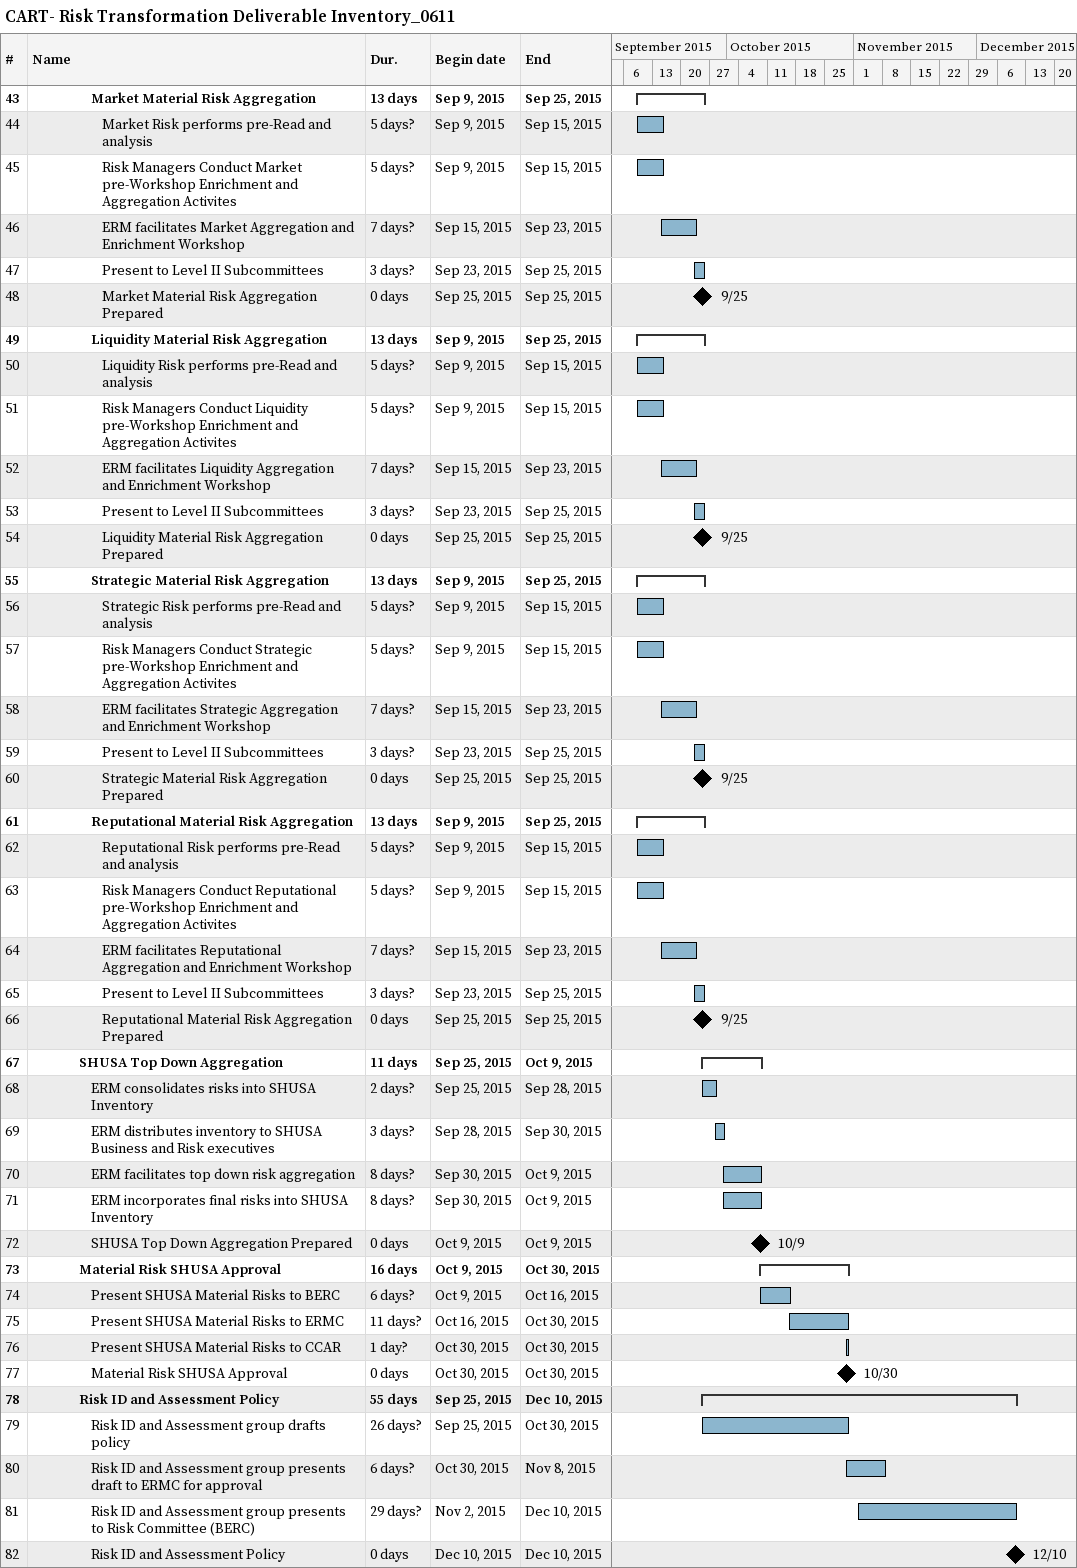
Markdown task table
CART- Risk Transformation Deliverable Inventory_0611

| ID | Level | Task | Duration | Start | Finish |
|---|---|---|---|---|---|
| 43 | 6 | **Market Material Risk Aggregation** | 13d | 2015-09-09 | 2015-09-25 |
| 44 | 7 | Market Risk performs pre-Read and analysis | 5d? | 2015-09-09 | 2015-09-15 |
| 45 | 7 | Risk Managers Conduct Market pre-Workshop Enrichment and Aggregation Activites | 5d? | 2015-09-09 | 2015-09-15 |
| 46 | 7 | ERM facilitates Market Aggregation and Enrichment Workshop | 7d? | 2015-09-15 | 2015-09-23 |
| 47 | 7 | Present to Level II Subcommittees | 3d? | 2015-09-23 | 2015-09-25 |
| 48 | 7 | Market Material Risk Aggregation Prepared | 0d | 2015-09-25 | 2015-09-25 |
| 49 | 6 | **Liquidity Material Risk Aggregation** | 13d | 2015-09-09 | 2015-09-25 |
| 50 | 7 | Liquidity Risk performs pre-Read and analysis | 5d? | 2015-09-09 | 2015-09-15 |
| 51 | 7 | Risk Managers Conduct Liquidity pre-Workshop Enrichment and Aggregation Activites | 5d? | 2015-09-09 | 2015-09-15 |
| 52 | 7 | ERM facilitates Liquidity Aggregation and Enrichment Workshop | 7d? | 2015-09-15 | 2015-09-23 |
| 53 | 7 | Present to Level II Subcommittees | 3d? | 2015-09-23 | 2015-09-25 |
| 54 | 7 | Liquidity Material Risk Aggregation Prepared | 0d | 2015-09-25 | 2015-09-25 |
| 55 | 6 | **Strategic Material Risk Aggregation** | 13d | 2015-09-09 | 2015-09-25 |
| 56 | 7 | Strategic Risk performs pre-Read and analysis | 5d? | 2015-09-09 | 2015-09-15 |
| 57 | 7 | Risk Managers Conduct Strategic pre-Workshop Enrichment and Aggregation Activites | 5d? | 2015-09-09 | 2015-09-15 |
| 58 | 7 | ERM facilitates Strategic Aggregation and Enrichment Workshop | 7d? | 2015-09-15 | 2015-09-23 |
| 59 | 7 | Present to Level II Subcommittees | 3d? | 2015-09-23 | 2015-09-25 |
| 60 | 7 | Strategic Material Risk Aggregation Prepared | 0d | 2015-09-25 | 2015-09-25 |
| 61 | 6 | **Reputational Material Risk Aggregation** | 13d | 2015-09-09 | 2015-09-25 |
| 62 | 7 | Reputational Risk performs pre-Read and analysis | 5d? | 2015-09-09 | 2015-09-15 |
| 63 | 7 | Risk Managers Conduct Reputational pre-Workshop Enrichment and Aggregation Activites | 5d? | 2015-09-09 | 2015-09-15 |
| 64 | 7 | ERM facilitates Reputational Aggregation and Enrichment Workshop | 7d? | 2015-09-15 | 2015-09-23 |
| 65 | 7 | Present to Level II Subcommittees | 3d? | 2015-09-23 | 2015-09-25 |
| 66 | 7 | Reputational Material Risk Aggregation Prepared | 0d | 2015-09-25 | 2015-09-25 |
| 67 | 5 | **SHUSA Top Down Aggregation** | 11d | 2015-09-25 | 2015-10-09 |
| 68 | 6 | ERM consolidates risks into SHUSA Inventory | 2d? | 2015-09-25 | 2015-09-28 |
| 69 | 6 | ERM distributes inventory to SHUSA Business and Risk executives | 3d? | 2015-09-28 | 2015-09-30 |
| 70 | 6 | ERM facilitates top down risk aggregation | 8d? | 2015-09-30 | 2015-10-09 |
| 71 | 6 | ERM incorporates final risks into SHUSA Inventory | 8d? | 2015-09-30 | 2015-10-09 |
| 72 | 6 | SHUSA Top Down Aggregation Prepared | 0d | 2015-10-09 | 2015-10-09 |
| 73 | 5 | **Material Risk SHUSA Approval** | 16d | 2015-10-09 | 2015-10-30 |
| 74 | 6 | Present SHUSA Material Risks to BERC | 6d? | 2015-10-09 | 2015-10-16 |
| 75 | 6 | Present SHUSA Material Risks to ERMC | 11d? | 2015-10-16 | 2015-10-30 |
| 76 | 6 | Present SHUSA Material Risks to CCAR | 1d? | 2015-10-30 | 2015-10-30 |
| 77 | 6 | Material Risk SHUSA Approval | 0d | 2015-10-30 | 2015-10-30 |
| 78 | 5 | **Risk ID and Assessment Policy** | 55d | 2015-09-25 | 2015-12-10 |
| 79 | 6 | Risk ID and Assessment group drafts policy | 26d? | 2015-09-25 | 2015-10-30 |
| 80 | 6 | Risk ID and Assessment group presents draft to ERMC for approval | 6d? | 2015-10-30 | 2015-11-08 |
| 81 | 6 | Risk ID and Assessment group presents to Risk Committee (BERC) | 29d? | 2015-11-02 | 2015-12-10 |
| 82 | 6 | Risk ID and Assessment Policy | 0d | 2015-12-10 | 2015-12-10 |
